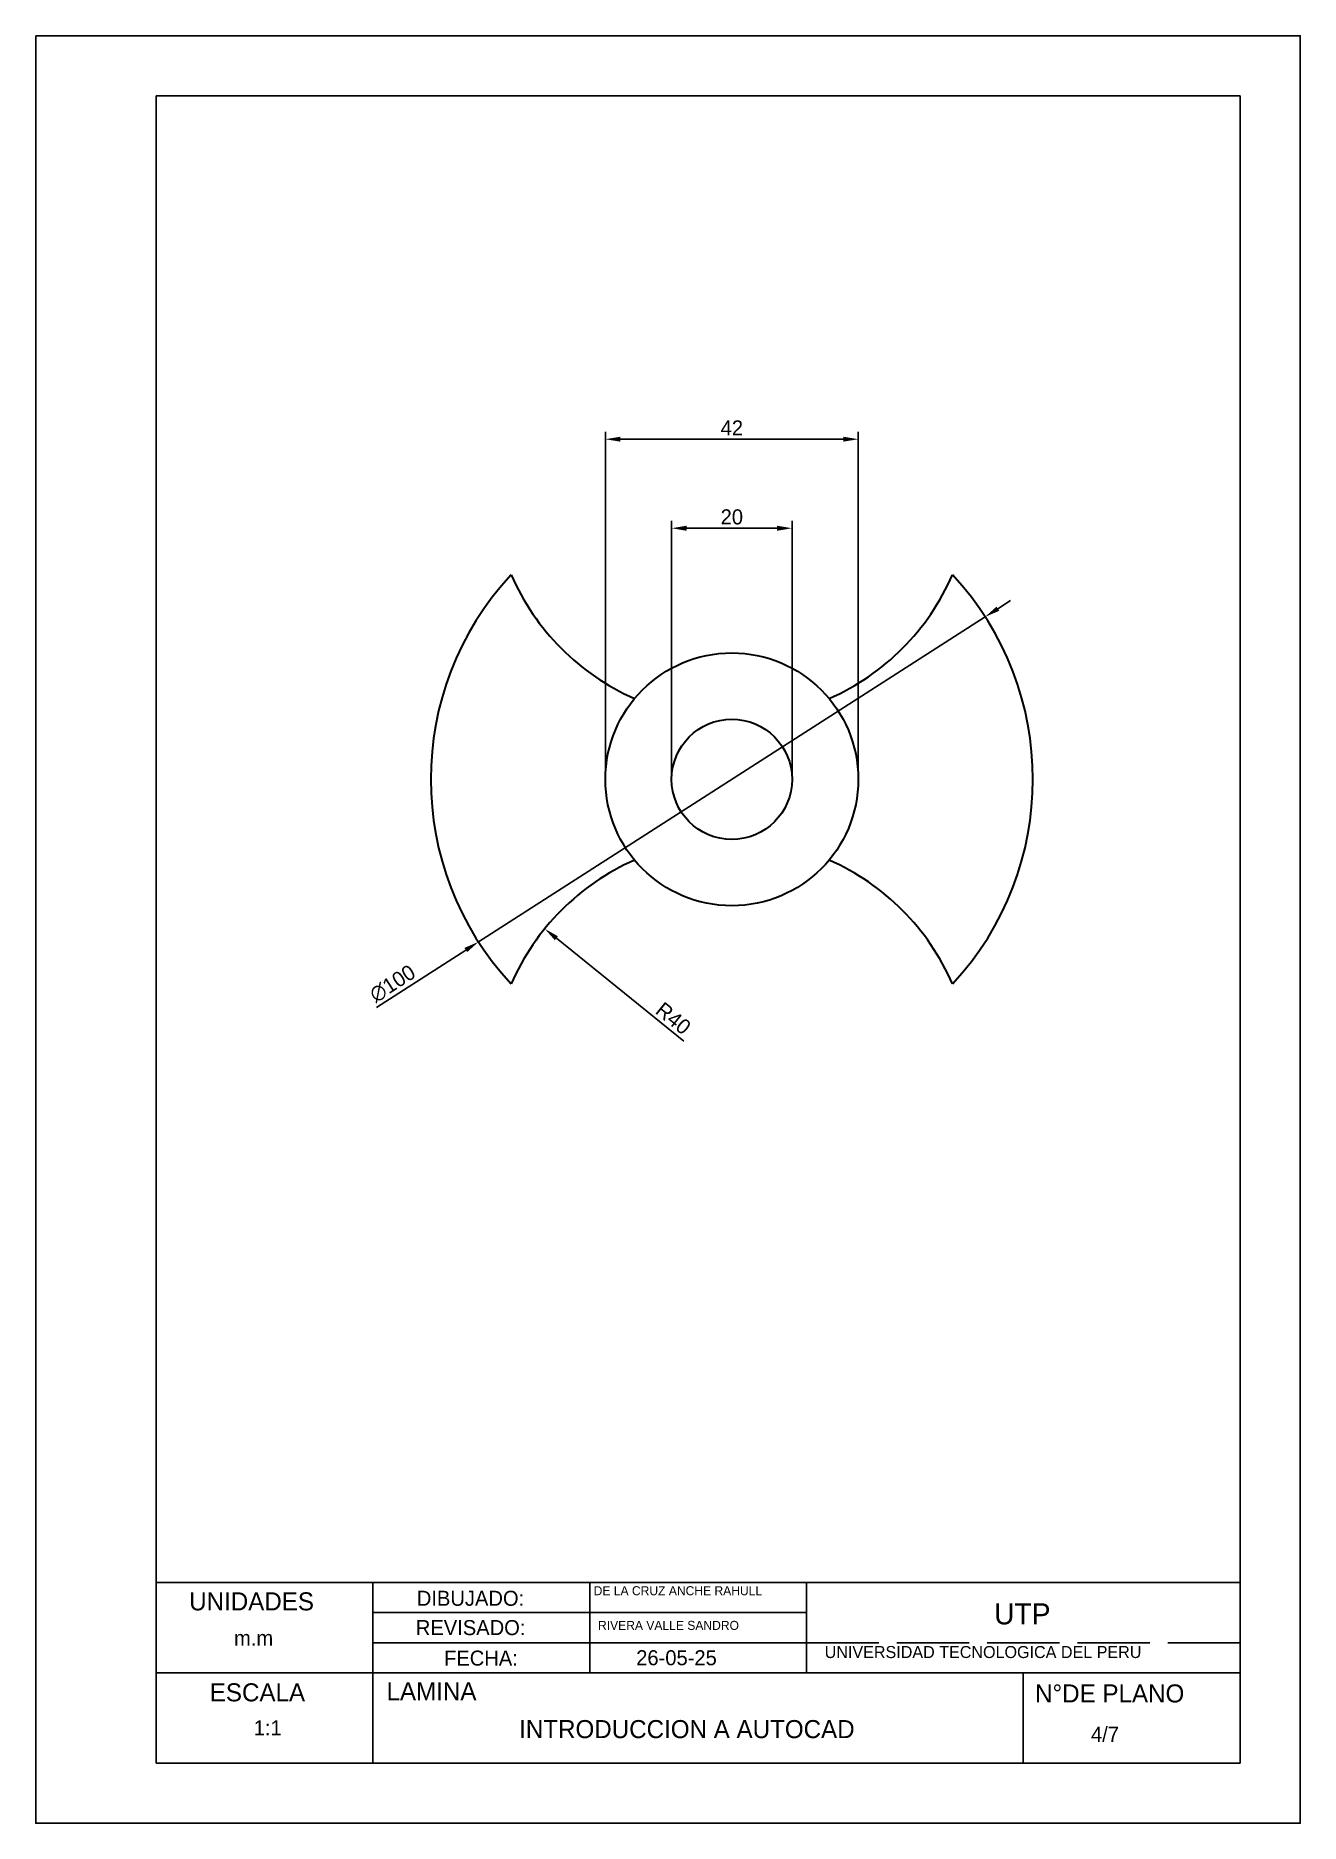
# Model space of a CAD drawing. Header units: millimetres. Extents: x 271 to 481, y 36 to 333.
import ezdxf

# ---------------------------------------------------------------- set-up
doc = ezdxf.new("R2010")
doc.units = ezdxf.units.MM
doc.linetypes.add('ACAD_ISO02W100', pattern=[15, 12, -3])
doc.dimstyles.new('ISO-25', dxfattribs={"dimtxt": 2.5, "dimasz": 2.5, "dimexe": 1.25, "dimexo": 0.625, "dimtad": 1, "dimtxsty": 'Standard', "dimcen": 2.5, "dimadec": 0, "dimazin": 0, "dimtfac": 1, "dimtmove": 0, "dimatfit": 3, "dimfxl": 1, "dimarcsym": 0})

# ---------------------------------------------------------------- blocks, each defined once
blk = doc.blocks.new('*D1')
at = {"color": 0, "lineweight": -2, "transparency": 16777216}
blk.add_line((378.3, 165.75), (357.15, 182.87), dxfattribs=at)
at = {"color": 0, "transparency": 16777216}
blk.add_solid([(357.41, 183.2), (356.89, 182.55), (355.21, 184.45)], dxfattribs=at)
at = {"layer": 'Defpoints', "color": 0, "transparency": 16777216}
for p in [(355.21, 184.45), (386.29, 159.27)]:
    blk.add_point(p, dxfattribs=at)
at = {"color": 0, "transparency": 16777216, "insert": (376.57, 169.56), "char_height": 2.5, "attachment_point": 5, "rotation": 320.9976}
blk.add_mtext('R40', dxfattribs=at)
blk = doc.blocks.new('*D2')
at = {"color": 0, "lineweight": -2, "transparency": 16777216}
for p, q in [((430.47, 237.63), (432.58, 238.98)), ((428.37, 236.28), (344.21, 182.27)), ((327.27, 171.39), (342.11, 180.92))]:
    blk.add_line(p, q, dxfattribs=at)
at = {"color": 0, "transparency": 16777216}
for points in [[(430.25, 237.98), (430.7, 237.28), (428.37, 236.28)], [(341.88, 181.27), (342.33, 180.57), (344.21, 182.27)]]:
    blk.add_solid(points, dxfattribs=at)
at = {"layer": 'Defpoints', "color": 0, "transparency": 16777216}
for p in [(428.37, 236.28), (344.21, 182.27)]:
    blk.add_point(p, dxfattribs=at)
at = {"color": 0, "transparency": 16777216, "insert": (329.94, 175.33), "char_height": 2.5, "attachment_point": 5, "rotation": 32.693}
blk.add_mtext('∅100', dxfattribs=at)
blk = doc.blocks.new('*D3')
at = {"color": 0, "lineweight": -2, "transparency": 16777216}
for p, q in [((365.29, 209.9), (365.29, 267.04)), ((367.79, 265.79), (404.79, 265.79)), ((407.29, 209.9), (407.29, 267.04))]:
    blk.add_line(p, q, dxfattribs=at)
at = {"color": 0, "transparency": 16777216}
for points in [[(367.79, 266.21), (367.79, 265.38), (365.29, 265.79)], [(404.79, 266.21), (404.79, 265.38), (407.29, 265.79)]]:
    blk.add_solid(points, dxfattribs=at)
at = {"layer": 'Defpoints', "color": 0, "transparency": 16777216}
for p in [(407.29, 265.79), (365.29, 209.27), (407.29, 209.27)]:
    blk.add_point(p, dxfattribs=at)
at = {"color": 0, "transparency": 16777216, "insert": (386.29, 267.67), "char_height": 2.5, "attachment_point": 5}
blk.add_mtext('42', dxfattribs=at)
blk = doc.blocks.new('*D4')
at = {"color": 0, "lineweight": -2, "transparency": 16777216}
for p, q in [((376.29, 209.9), (376.29, 252.25)), ((378.79, 251), (393.79, 251)), ((396.29, 209.9), (396.29, 252.25))]:
    blk.add_line(p, q, dxfattribs=at)
at = {"color": 0, "transparency": 16777216}
for points in [[(378.79, 251.42), (378.79, 250.58), (376.29, 251)], [(393.79, 251.42), (393.79, 250.58), (396.29, 251)]]:
    blk.add_solid(points, dxfattribs=at)
at = {"layer": 'Defpoints', "color": 0, "transparency": 16777216}
for p in [(396.29, 251), (376.29, 209.27), (396.29, 209.27)]:
    blk.add_point(p, dxfattribs=at)
at = {"color": 0, "transparency": 16777216, "insert": (386.29, 252.87), "char_height": 2.5, "attachment_point": 5}
blk.add_mtext('20', dxfattribs=at)

msp = doc.modelspace()

# ---------------------------------------------------------------- linework, layer by layer
for p, q in [((470.69, 75.828), (290.69, 75.828)), ((290.69, 75.828), (290.69, 45.828)), ((326.69, 75.828), (326.69, 45.828)), ((362.69, 75.828), (362.69, 60.828)), ((398.69, 75.828), (398.69, 60.828)), ((470.69, 45.828), (470.69, 75.828)), ((326.69, 70.828), (398.69, 70.828)), ((326.69, 65.828), (398.69, 65.828)), ((290.69, 60.828), (470.69, 60.828)), ((434.69, 60.828), (434.69, 45.828)), ((290.69, 45.828), (470.69, 45.828)), ((480.685, 35.828), (480.69, 45.828)), ((480.69, 45.828), (480.685, 45.828))]:
    msp.add_line(p, q)
at = {"linetype": 'ACAD_ISO02W100'}
msp.add_line((398.69, 65.828), (470.69, 65.828), dxfattribs=at)
for points in [[(270.685, 332.828), (480.685, 332.828), (480.685, 35.828), (270.685, 35.828)], [(290.69, 322.828), (470.69, 322.828), (470.69, 45.828), (290.69, 45.828)]]:
    msp.add_lwpolyline(points, close=True)
at = {"color": 2, "lineweight": 35}
for radius in [21, 10]:
    msp.add_circle((386.291, 209.273), radius, dxfattribs=at)
for centre, radius, start, end in [((386.291, 209.273), 50, 137.15636, 222.84364), ((386.291, 259.273), 40, 203.57818, 246.17025), ((386.291, 259.273), 40, 293.82975, 336.42182), ((386.291, 209.273), 50, 317.15636, 42.84364), ((386.291, 159.273), 40, 113.82975, 156.42182), ((386.291, 159.273), 40, 23.57818, 66.17025)]:
    msp.add_arc(centre, radius, start, end, dxfattribs=at)

# ---------------------------------------------------------------- texts
for s, height, p in [('DIBUJADO:', 2.5, (333.974, 71.959)), ('DE LA CRUZ ANCHE RAHULL', 1.5, (363.344, 73.714)), ('UNIDADES', 3, (296.162, 71.195)), ('UTP', 3.5, (429.859, 68.869)), ('REVISADO:', 2.5, (333.805, 67.088)), ('RIVERA VALLE SANDRO', 1.5, (364.064, 67.955)), ('m.m', 2.5, (303.615, 65.354)), ('FECHA:', 2.5, (338.488, 62.017)), ('26-05-25', 2.5, (370.408, 62.081)), ('UNIVERSIDAD TECNOLOGICA DEL PERU', 2, (401.707, 63.276)), ('ESCALA', 3, (299.584, 56.078)), ('LAMINA', 3, (328.942, 56.258)), ('N°DE PLANO', 3, (436.649, 55.898)), ('1:1', 2.5, (306.891, 50.443)), ('INTRODUCCION A AUTOCAD', 3, (350.965, 49.971)), ('4/7', 2.5, (445.938, 49.351))]:
    msp.add_text(s, height=height).set_placement(p)

# ---------------------------------------------------------------- dimensions: what is measured, and where the dimension line sits
for base, p1, p2, picture, middle in [((407.291, 265.792), (365.291, 209.273), (407.291, 209.273), '*D3', (386.291, 267.667)), ((396.291, 250.999), (376.291, 209.273), (396.291, 209.273), '*D4', (386.291, 252.874))]:
    dim = msp.add_linear_dim(base=base, p1=p1, p2=p2, dimstyle='ISO-25')
    dim.commit()
    dim.dimension.update_dxf_attribs({"geometry": picture, "text_midpoint": middle})
dim = msp.add_diameter_dim_2p(p1=(428.37, 236.28), p2=(344.212, 182.266), dimstyle='ISO-25')
dim.commit()
dim.dimension.update_dxf_attribs({"geometry": '*D2', "text_midpoint": (330.953, 173.756), "dimtype": 163})
dim = msp.add_radius_dim(center=(386.291, 159.273), mpoint=(355.207, 184.447), dimstyle='ISO-25')
dim.commit()
dim.dimension.update_dxf_attribs({"geometry": '*D1', "text_midpoint": (375.385, 168.106), "dimtype": 164})

doc.saveas('drawing.dxf')
